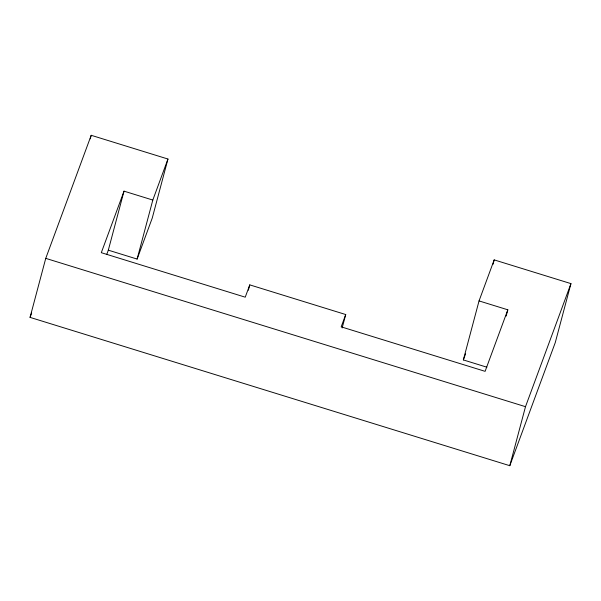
<?xml version="1.0" encoding="UTF-8"?>
<svg xmlns="http://www.w3.org/2000/svg" width="601" height="601" viewBox="0 0 601 601"><rect width="100%" height="100%" fill="white"/><g stroke="black" fill="none" stroke-linecap="round" stroke-linejoin="round"><path stroke-width="0.9" d="M486.893 367.203L463.341 359.924L479.042 300.913L494.187 259.887L570.95 283.619L555.249 342.638L509.798 465.7L30.05 317.381L45.751 258.362L91.202 135.3L167.957 159.032L152.256 218.05L137.111 259.069L108.323 250.166L106.7 254.569M90.248 138.876L91.202 135.3M108.323 250.166L124.024 191.156L152.812 200.05L167.957 159.032M137.111 259.069L152.812 200.05M248.348 290.238L249.776 284.874L345.725 314.541L342.157 327.951M493 264.357L494.187 259.887M506.162 316.066L507.822 309.808L479.042 300.913M509.798 465.7L525.499 406.682L570.95 283.619M30.05 317.381L31.673 312.986M124.024 191.156L101.306 252.683L245.231 297.179L249.776 284.874M345.725 314.541L341.18 326.846L485.105 371.343L507.822 309.808M463.341 359.924L465.595 353.816M45.751 258.362L525.499 406.682"/></g></svg>
